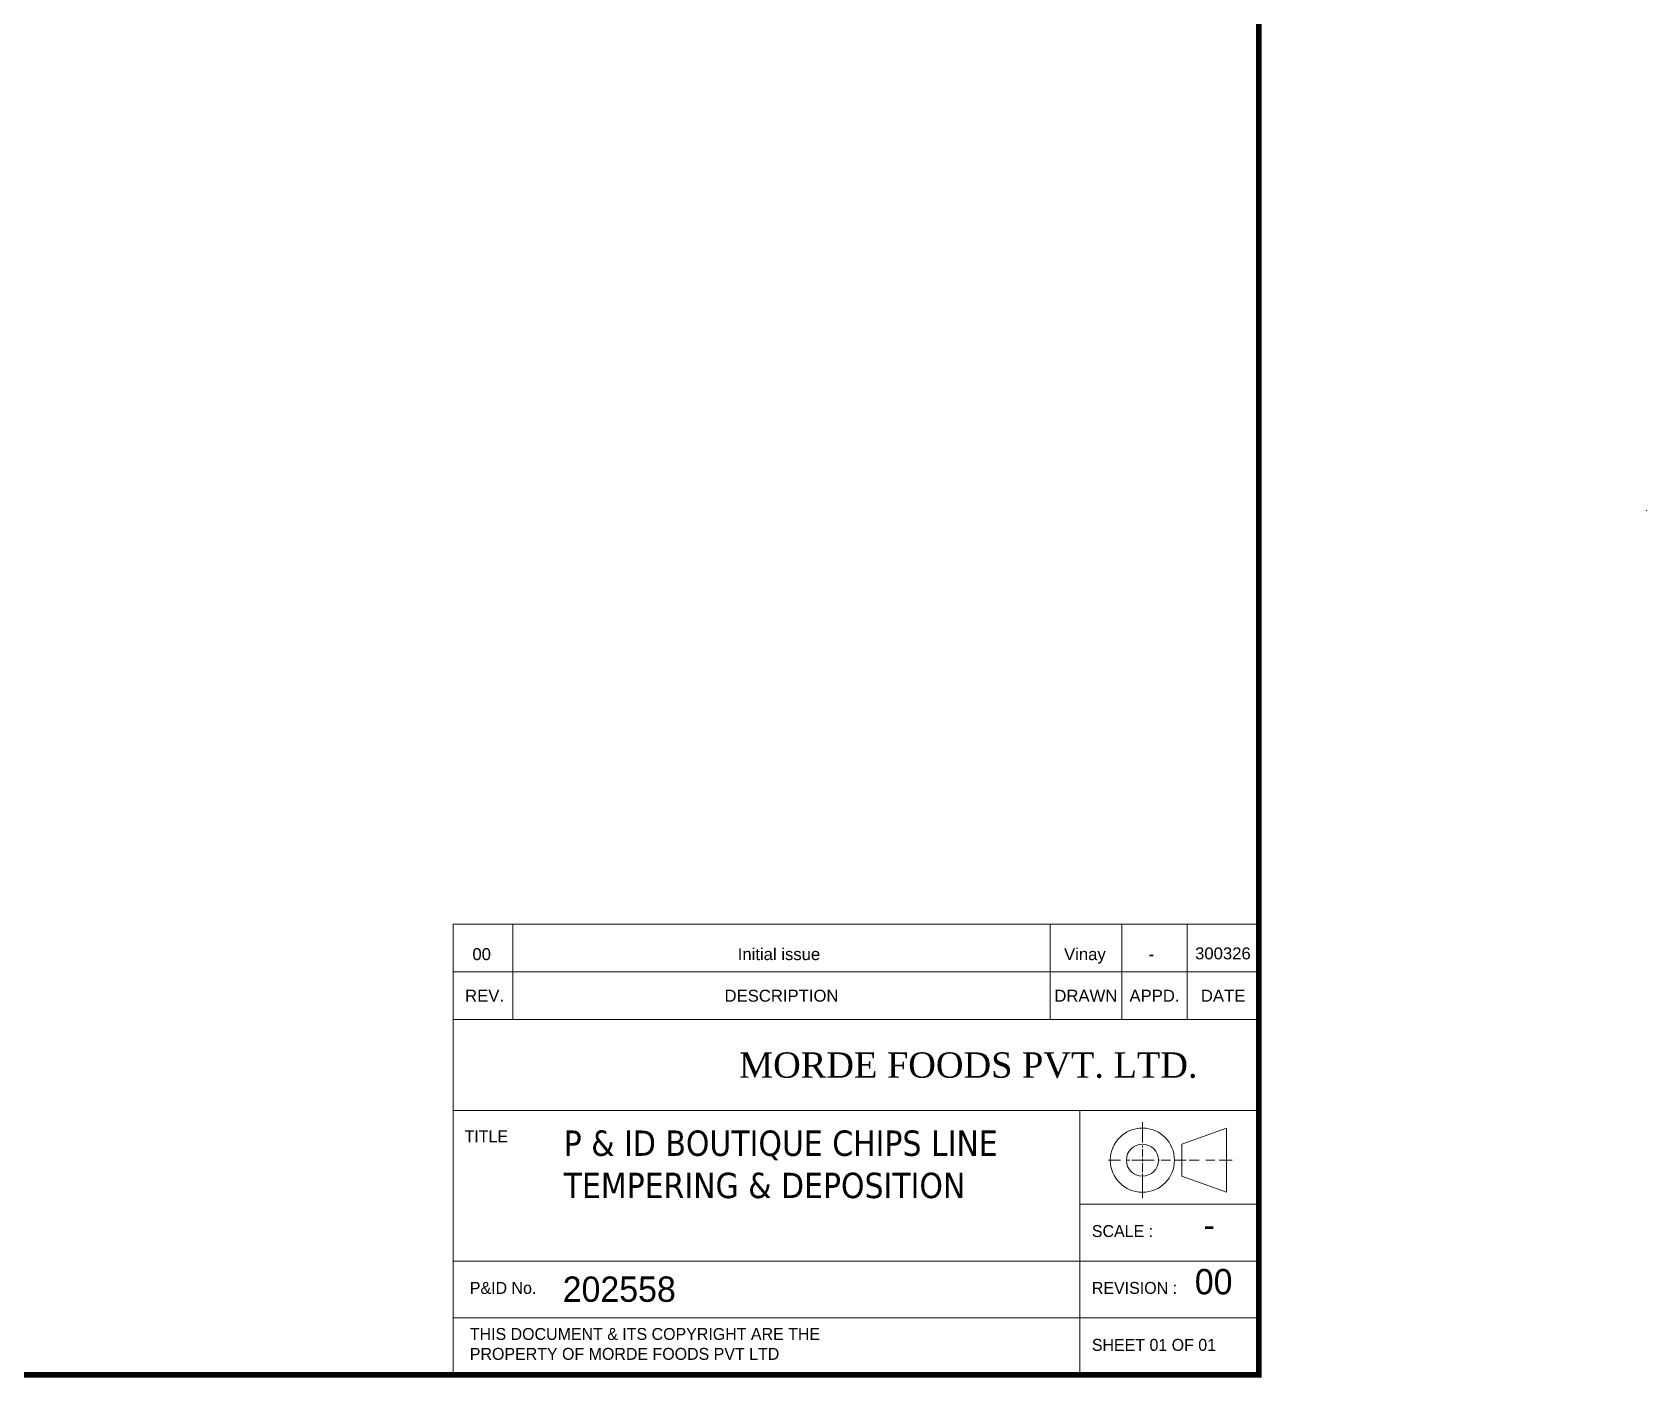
# Model space of a CAD drawing. Header units: millimetres. Extents: x 12318 to 17800, y 6541 to 10165.
# Drawn here: x 16290 to 17800, y 6541 to 7800 of the extents above; entities that cross this region are included whole.
import ezdxf
from ezdxf.enums import TextEntityAlignment as Align

# ---------------------------------------------------------------- set-up
doc = ezdxf.new("R2010")
doc.units = ezdxf.units.MM
doc.layers.add('TITLE TEXT', color=7, linetype='Continuous', lineweight=20)
doc.styles.add('ARI', font='arial.ttf')

# ---------------------------------------------------------------- blocks, each defined once
blk = doc.blocks.new('A$C6b2bc574')
for p, q in [((-156.6, 70.7), (-156.6, 32.8)), ((-83.1, 29.9), (0, 59.8)), ((0, 59.8), (0, -59.8)), ((-197.2, 0), (-219.9, 0)), ((-179.9, 0), (-186.5, 0)), ((-134.8, 0), (-176.6, 0)), ((-156.6, 26.7), (-156.6, 23.4)), ((-156.6, 20.4), (-156.6, 5.5)), ((-156.6, 2.8), (-156.6, -2.4)), ((-124.5, 0), (-126.7, 0)), ((-104.5, 0), (-121.7, 0)), ((-75.3, 0), (-96.8, 0)), ((-83.1, 29.9), (-83.1, -29.9)), ((-50.8, 0), (-69.5, 0)), ((-21.6, 0), (-38.5, 0)), ((10.9, 0), (-13.8, 0)), ((-156.6, -5.6), (-156.6, -22.5)), ((-156.6, -25.3), (-156.6, -28.3)), ((-156.6, -29.9), (-156.6, -70.7)), ((0, -59.8), (-83.1, -29.9))]:
    blk.add_line(p, q)
for radius in [59.8, 29.9]:
    blk.add_circle((-156.6, 0), radius)
blk = doc.blocks.new('A$Cbe2ee938')
at = {"linetype": 'Continuous', "lineweight": 18}
h = blk.add_hatch(dxfattribs=at)
h.set_pattern_fill('ANSI31', scale=10, style=0)
h.set_pattern_definition([(45, (-3409.386, -4154.807), (-22.45064, 22.45064), [])])
edge = h.paths.add_edge_path(flags=0)
edge.add_arc((60790, 1114), 6, 180, 540, ccw=False)

msp = doc.modelspace()

# ---------------------------------------------------------------- linework, layer by layer
at = {"layer": 'TITLE TEXT'}
for p, q in [((17437.1, 6965.2), (16683.4, 6965.2)), ((16683.4, 6965.2), (16683.4, 6543.5)), ((16739.2, 6875.9), (16739.2, 6965.2)), ((17241.7, 6875.9), (17241.7, 6965.2)), ((17308.7, 6875.9), (17308.7, 6965.2)), ((17370.1, 6875.9), (17370.1, 6965.2)), ((17437.1, 6965.2), (17437.1, 6543.5)), ((17437.1, 6920.5), (16683.4, 6920.5)), ((17437.1, 6875.9), (16683.4, 6875.9)), ((17437.1, 6790.8), (16683.4, 6790.8)), ((17269.6, 6790.8), (17269.6, 6543.5)), ((17269.6, 6703.1), (17437.1, 6703.1)), ((17437.1, 6649.9), (16683.4, 6649.9)), ((17437.1, 6596.7), (16683.4, 6596.7)), ((17437.1, 6543.5), (16683.4, 6543.5))]:
    msp.add_line(p, q, dxfattribs=at)
at = {"layer": 'TITLE TEXT', "ltscale": 5, "const_width": 5.38}
msp.add_lwpolyline([(17437.1, 10162.1), (17437.1, 6543.5), (12321.1, 6543.5), (12321.1, 10162.1)], close=True, dxfattribs=at)

# ---------------------------------------------------------------- block references
at = {"xscale": 0.072267749473635, "yscale": 0.072267749473635, "zscale": 0.072267749473635}
msp.add_blockref('A$Cbe2ee938', (13406.3, 7271.9), dxfattribs=at)
at = {"layer": 'TITLE TEXT', "xscale": 0.5019940966572517, "yscale": 0.5019940966572517, "zscale": 0.5019940966572517}
msp.add_blockref('A$C6b2bc574', (17406.7, 6744.3), dxfattribs=at)

# ---------------------------------------------------------------- texts
at = {"layer": 'TITLE TEXT', "style": 'ARI'}
for s, height, p in [('00', 11.17, (16710, 6937.1, 357.7)), ('Initial issue', 11.166, (16988.1, 6937.1, 357.7)), ('Vinay', 11.17, (17274.3, 6937.1, 357.7)), ('-', 11.2, (17336.4, 6937.1, 357.7)), ('300326', 11.17, (17403.4, 6937.8, 419.3)), ('REV.', 11.17, (16712.7, 6898.2)), ('DESCRIPTION', 11.166, (16990.5, 6898.2)), ('DRAWN', 11.17, (17275.2, 6898.2)), ('APPD.', 11.17, (17339.4, 6898.2)), ('DATE', 11.17, (17403.6, 6898.2))]:
    msp.add_text(s, height=height, dxfattribs=at).set_placement(p, align=Align.MIDDLE_CENTER)
at = {"layer": 'TITLE TEXT', "attachment_point": 1}
for s, insert, char_height, width in [('{\\fTimes New Roman|b0|i0|c0|p18;MORDE FOODS PVT. LTD.}', (16950.8, 6845.2), 23.714, 632.861), ('TITLE', (16694, 6772.1), 11.17, 43.332), ('{\\fTahoma|b0|i0|c0|p34;P & ID BOUTIQUE CHIPS LINE  ^JTEMPERING & DEPOSITION }', (16786.7, 6772.1), 23.714, 632.861), ('SCALE :', (17280.8, 6683.6), 11.17, 149.277), ('-', (17385.3, 6695.7), 23.7, 68.518), ('P&ID No.', (16698.9, 6630.4), 11.17, 106.514), ('202558', (16785.8, 6635.5), 23.71, 132.943), ('REVISION :', (17280.8, 6630.4), 11.17, 149.277), ('00', (17377.1, 6642.5), 23.71, 68.518), ('THIS DOCUMENT & ITS COPYRIGHT ARE THE ^JPROPERTY OF MORDE FOODS PVT LTD', (16698.9, 6587.3), 11.166, 777.184), ('SHEET 01 OF 01', (17280.8, 6577.1), 11.166, 149.277)]:
    msp.add_mtext(s, dxfattribs=dict(at, insert=insert, char_height=char_height, width=width))

doc.saveas('drawing.dxf')
